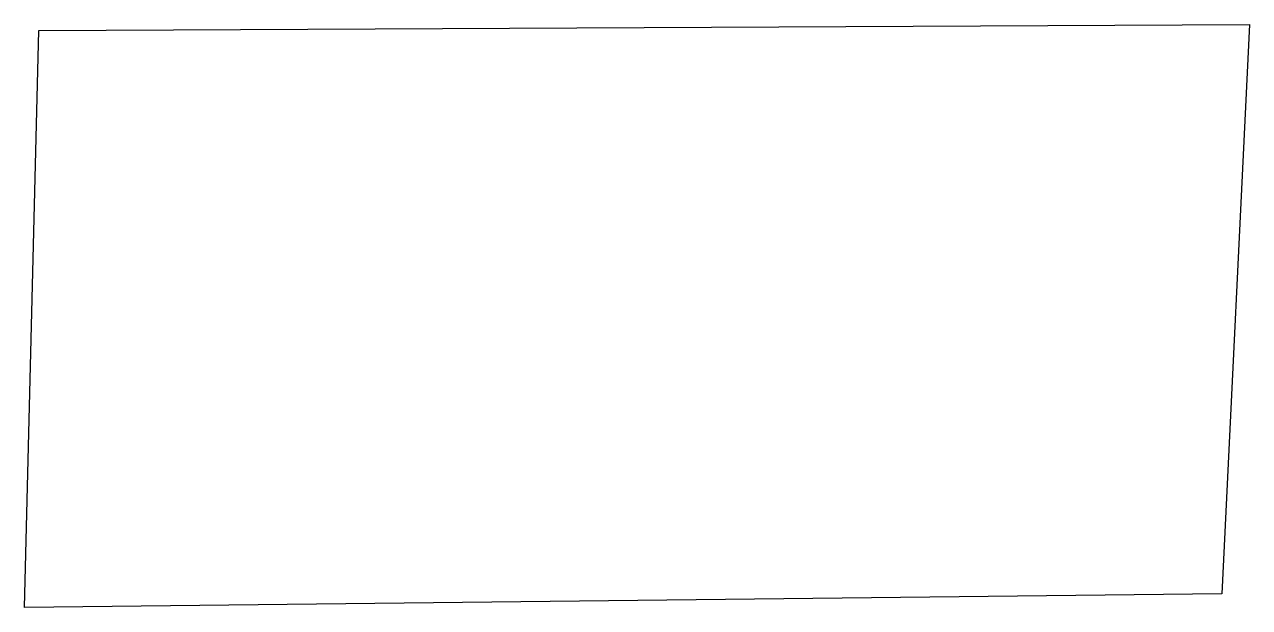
# Model space of a CAD drawing. Header units: millimetres. Extents: x 611635.5 to 611653.6, y 1319012.5 to 1319021.1.
import ezdxf

# ---------------------------------------------------------------- set-up
doc = ezdxf.new("R2010")
doc.units = ezdxf.units.MM

msp = doc.modelspace()

# ---------------------------------------------------------------- linework, layer by layer
msp.add_lwpolyline([(611635.5188, 1319012.5014), (611635.7288, 1319021.0282), (611653.6227, 1319021.1154), (611653.2158, 1319012.7033), (611635.5188, 1319012.5014)], close=True)

doc.saveas('drawing.dxf')
